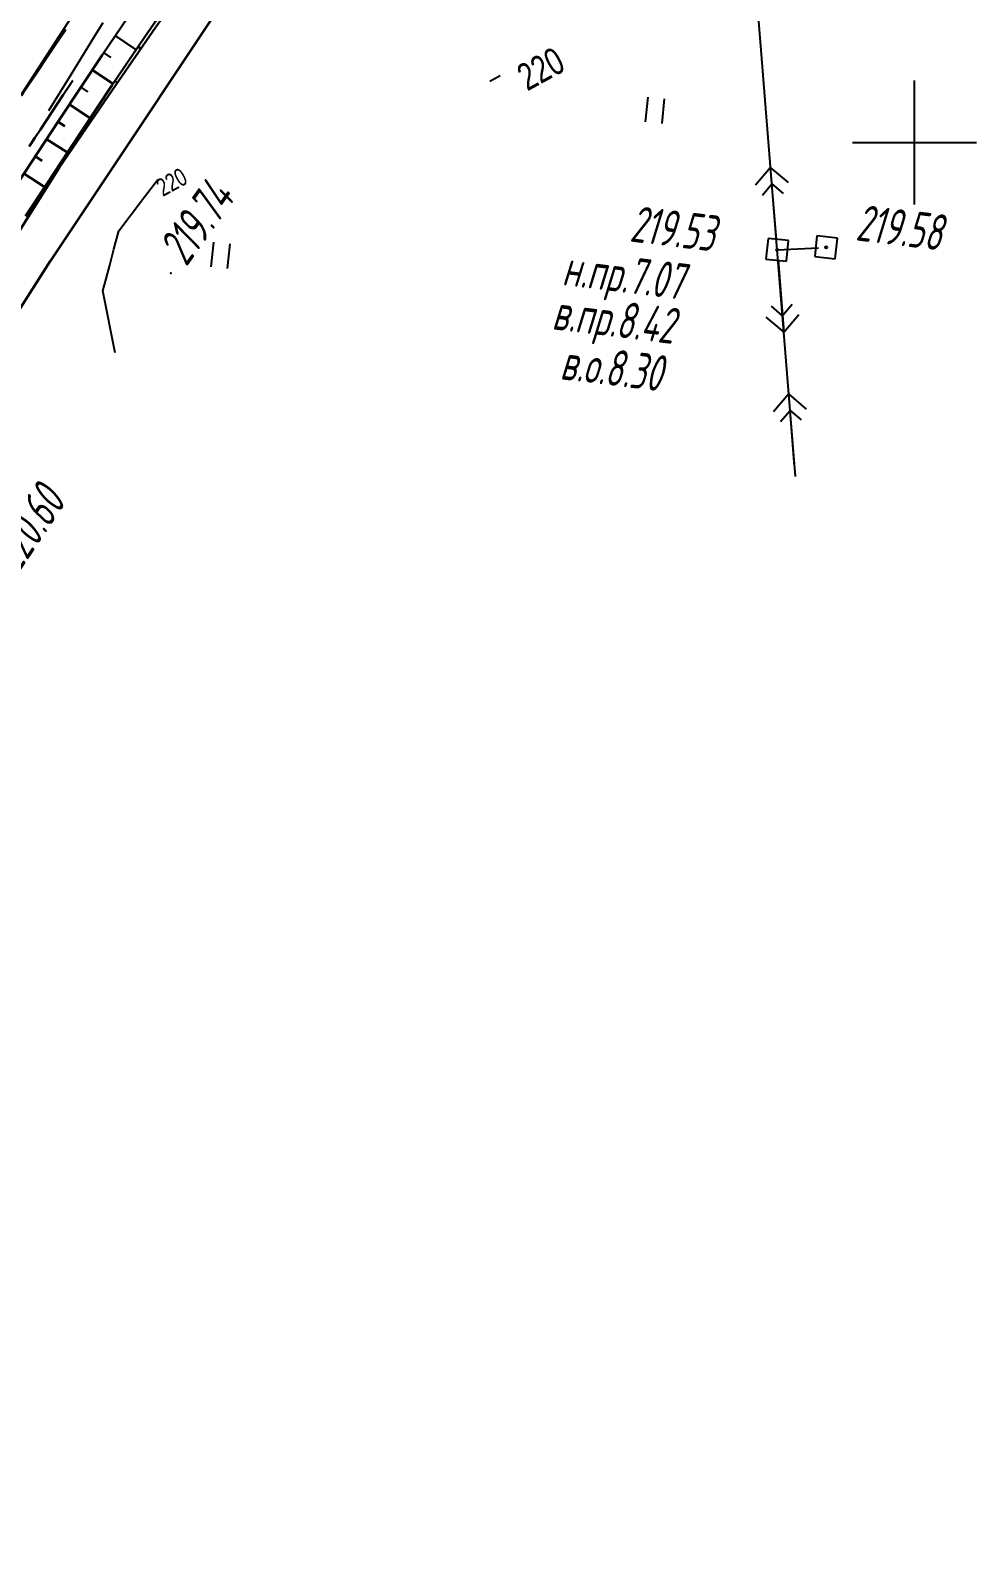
# Model space of a CAD drawing. Header units: millimetres. Extents: x -1799 to 6962, y -1020 to 4121.
# Drawn here: x 3308.9 to 3400.4, y 2142.5 to 2289.5 of the extents above; entities that cross this region are included whole.
import ezdxf

# ---------------------------------------------------------------- set-up
doc = ezdxf.new("R2010")
doc.units = ezdxf.units.MM
doc.linetypes.add('CONTI', pattern=[0])
doc.linetypes.add('STROT', pattern=[1.7, 0.5, -1.2])
for name, color, linetype, lineweight in [('10', 1, 'Continuous', 35), ('КОПИЯ_ОСЬ_13_ОТКОСЫ', 7, 'Continuous', 30), ('ОСЬ_ВЕРХ_ПОКРЫТИЯ_ГРАНИЦЫ_ПОЛОС', 7, 'Continuous', 30), ('ОСЬ_ВЕРХ_ПОКРЫТИЯ_ОСЬ', 1, 'Continuous', 30)]:
    doc.layers.add(name, color=color, linetype=linetype, lineweight=lineweight)
for name, color, linetype in [('GOR_BDEFAULT', 212, 'CONTI'), ('NAD_MDEFAULT', 7, 'CONTI'), ('PI_OTDEFAULT', 172, 'CONTI'), ('PI_TTDEFAULT', 5, 'CONTI'), ('SETKR', 2, 'CONTI'), ('SIT_LDEFAULT', 7, 'CONTI'), ('USLZNDEFAULT', 7, 'CONTI'), ('ZAPSKDEFAULT', 7, 'CONTI'), ('КОПИЯ_ОСЬ_ТАНГЕНСЫ', 1, 'Continuous'), ('ОСЬ_ВЕРХ_ПОКРЫТИЯ_ОТКОСЫ', 7, 'Continuous'), ('ОСЬ_ВЕРХ_ПОКРЫТИЯ_ТАНГЕНСЫ', 1, 'Continuous'), ('разметка', 7, 'Continuous')]:
    doc.layers.add(name, color=color, linetype=linetype)
doc.styles.add('eskd', font='spds.shx', dxfattribs={"width": 1.2, "oblique": 15})
doc.styles.add('SHRFT', font='TXT', dxfattribs={"width": 3.5})

# ---------------------------------------------------------------- blocks, each defined once
blk = doc.blocks.new('BL_333')
at = {"color": 0}
for p, q in [((0, -6), (0, 6)), ((-6, 0), (6, 0))]:
    blk.add_line(p, q, dxfattribs=at)
blk = doc.blocks.new('BL_2011')
at = {"color": 0}
for p, q in [((0, 0), (0, 2.4)), ((1.6, 0), (1.6, 2.4))]:
    blk.add_line(p, q, dxfattribs=at)
blk = doc.blocks.new('BL_27')
at = {"color": 0}
for p, q in [((1, 1), (-1, 1)), ((-1, 1), (-1, -1)), ((1, -1), (1, 1)), ((-1, -1), (1, -1))]:
    blk.add_line(p, q, dxfattribs=at)
blk.add_circle((0, 0), 0.1, dxfattribs=at)

msp = doc.modelspace()

# ---------------------------------------------------------------- linework, layer by layer
at = {"layer": '10'}
msp.add_lwpolyline([(3331.82, 2298.79), (3310.8, 2267.17), (3292.23, 2238.01), (3274.06, 2214.67), (3253.78, 2197.35)], dxfattribs=at)
at = {"layer": 'GOR_BDEFAULT', "color": 212, "elevation": 220, "flags": 128}
for points in [[(3353.31, 2284.59), (3354.28, 2285.12)], [(3317.08, 2258.32), (3315.89, 2264.31), (3316.2, 2265.46), (3316.55, 2266.79), (3316.96, 2268.33), (3317.42, 2270.11), (3318.62, 2271.68), (3319.91, 2273.39), (3321.19, 2275.06)]]:
    msp.add_lwpolyline(points, dxfattribs=at)
at = {"layer": 'PI_TTDEFAULT', "color": 5}
for p in [(3381.08, 2268.27, 219.53), (3385.8, 2268.51, 219.58), (3322.44, 2266.01, 219.74)]:
    msp.add_point(p, dxfattribs=at)
at = {"layer": 'SIT_LDEFAULT', "color": 7}
for p, q in [((3381.08, 2268.27), (3375.88, 2333.17)), ((3315.01, 2288.81), (3315.9, 2290.24)), ((3312.82, 2285.23), (3315.01, 2288.81)), ((3310.66, 2281.73), (3312.81, 2285.23)), ((3380.44, 2276.24), (3378.97, 2274.52)), ((3381, 2269.27), (3380.44, 2276.24)), ((3382.16, 2274.78), (3380.44, 2276.24)), ((3379.65, 2273.57), (3380.57, 2274.65)), ((3380.57, 2274.65), (3381.65, 2273.73)), ((3381.08, 2268.27), (3385.07, 2268.47)), ((3382.83, 2246.36), (3381.08, 2268.27)), ((3381.16, 2267.27), (3381.72, 2260.3)), ((3381.59, 2261.89), (3380.51, 2262.81)), ((3382.51, 2262.97), (3381.59, 2261.89)), ((3379.99, 2261.76), (3381.72, 2260.3)), ((3381.72, 2260.3), (3383.18, 2262.02)), ((3382.19, 2254.33), (3380.73, 2252.61)), ((3382.75, 2247.36), (3382.19, 2254.33)), ((3383.92, 2252.87), (3382.19, 2254.33)), ((3381.4, 2251.66), (3382.32, 2252.74)), ((3382.32, 2252.74), (3383.4, 2251.82))]:
    msp.add_line(p, q, dxfattribs=at)
at = {"layer": 'КОПИЯ_ОСЬ_13_ОТКОСЫ'}
for points in [[(3308.42, 2271.52), (3310.49, 2274.69), (3312.58, 2277.86), (3316.76, 2284.16), (3319.94, 2288.86), (3323.12, 2293.5)], [(3308.42, 2271.52), (3310.49, 2274.69), (3312.58, 2277.86), (3316.76, 2284.16), (3319.94, 2288.86), (3323.12, 2293.5)], [(3306.42, 2272.82), (3311.62, 2280.77), (3315.82, 2287.08), (3319.01, 2291.79)], [(3306.6, 2268.17), (3311.67, 2276.19), (3316.46, 2283.23), (3319.68, 2287.89), (3320.75, 2289.44), (3321.84, 2290.98)], [(3317.1, 2288.97), (3319.1, 2287.62)], [(3320.7, 2289.37), (3320.62, 2289.43)], [(3319.56, 2287.73), (3319.3, 2287.91)], [(3315.98, 2287.32), (3316.64, 2286.87)], [(3318.42, 2286.08), (3318.35, 2286.13)], [(3314.87, 2285.65), (3316.87, 2284.32)], [(3317.29, 2284.43), (3317.06, 2284.59)], [(3313.76, 2283.99), (3314.43, 2283.54)], [(3312.65, 2282.32), (3314.66, 2280.99)], [(3316.15, 2282.79), (3316.09, 2282.83)], [(3311.55, 2280.66), (3312.21, 2280.22)], [(3315.03, 2281.13), (3314.84, 2281.26)], [(3310.45, 2278.98), (3312.45, 2277.67)], [(3313.91, 2279.48), (3313.85, 2279.51)], [(3309.36, 2277.31), (3310.02, 2276.87)], [(3312.78, 2277.82), (3312.62, 2277.93)], [(3308.26, 2275.64), (3310.26, 2274.33)], [(3311.66, 2276.17), (3311.6, 2276.2)], [(3310.59, 2274.48), (3310.42, 2274.59)], [(3309.52, 2272.79), (3309.45, 2272.83)]]:
    msp.add_lwpolyline(points, dxfattribs=at)
at = {"layer": 'КОПИЯ_ОСЬ_ТАНГЕНСЫ'}
msp.add_line((3250.98, 2195.59), (3326.61, 2311.94), dxfattribs=at)
at = {"layer": 'ОСЬ_ВЕРХ_ПОКРЫТИЯ_ГРАНИЦЫ_ПОЛОС'}
msp.add_lwpolyline([(3308.77, 2278.26), (3309.32, 2279.09), (3309.87, 2279.92), (3310.41, 2280.75), (3310.96, 2281.58), (3311.51, 2282.42), (3312.06, 2283.25), (3312.61, 2284.08), (3312.98, 2284.64)], dxfattribs=at)
at = {"layer": 'ОСЬ_ВЕРХ_ПОКРЫТИЯ_ОСЬ'}
msp.add_lwpolyline([(3308.48, 2283.88), (3310.11, 2286.33), (3311.21, 2287.96), (3312.3, 2289.58)], dxfattribs=at)
at = {"layer": 'ОСЬ_ВЕРХ_ПОКРЫТИЯ_ОТКОСЫ'}
msp.add_lwpolyline([(3306.42, 2272.82), (3311.62, 2280.77), (3313.82, 2284.08)], dxfattribs=at)
at = {"layer": 'ОСЬ_ВЕРХ_ПОКРЫТИЯ_ТАНГЕНСЫ'}
msp.add_line((3250.98, 2195.59), (3326.61, 2311.94), dxfattribs=at)
at = {"layer": 'разметка', "linetype": 'STROT', "lineweight": 30, "ltscale": 7}
msp.add_lwpolyline([(2295.13, 2195.85), (2426.21, 2190.48, -0.036618), (2731.39, 2155.5, 0.03316), (2816.77, 2142.92, 0.072993), (2903.54, 2150.91, 0.020856), (2952.53, 2165.72, -0.020825), (3001.52, 2180.54, -0.014356), (3018.37, 2184.1, -0.037499), (3107.99, 2191.29), (3173.19, 2193.25, 0.062532), (3222.73, 2198.89, 0.116616), (3262.84, 2221.45, 0.062555), (3293.4, 2260.85, -0.012407), (3323.52, 2305.66, -0.012892), (3339.17, 2326.15, -0.000817), (3360.09, 2351.05, 0.01158), (3380.45, 2376.38, 0.05392), (3395.92, 2404.68, 0.05392)], format="xyb", dxfattribs=at)

# ---------------------------------------------------------------- block references
at = {"layer": 'SETKR', "color": 82}
msp.add_blockref('BL_333', (3394.35, 2278.64), dxfattribs=at)
at = {"layer": 'USLZNDEFAULT', "color": 7, "rotation": 354.0000000000001}
for p in [(3381.08, 2268.27), (3385.8, 2268.51)]:
    msp.add_blockref('BL_27', p, dxfattribs=at)
at = {"layer": 'ZAPSKDEFAULT', "color": 7, "rotation": 354.0000000000001}
for p in [(3368.35, 2280.64), (3326.35, 2266.64)]:
    msp.add_blockref('BL_2011', p, dxfattribs=at)

# ---------------------------------------------------------------- texts
at = {"layer": 'GOR_BDEFAULT', "color": 212, "style": 'SHRFT', "width": 0.75}
for height, rotation, p in [(2.625, 28.7527, (3356.92, 2283.58, 220)), (1.722, 28.809, (3321.69, 2273.38, 220))]:
    msp.add_text('220', height=height, rotation=rotation, dxfattribs=at).set_placement(p)
at = {"layer": 'NAD_MDEFAULT', "color": 7, "style": 'eskd', "oblique": 10, "width": 0.8}
for s, p in [('н.пр.7.07', (3360.22, 2264.87)), ('в.пр.8.42', (3359.24, 2260.6)), ('в.о.8.30', (3360.02, 2255.77))]:
    msp.add_text(s, height=3.5, rotation=353, dxfattribs=at).set_placement(p)
at = {"layer": 'PI_OTDEFAULT', "color": 172, "style": 'eskd', "oblique": 10, "width": 0.8}
for s, rotation, p in [('219.74', 54.3868, (3323.95, 2266.56)), ('219.53', 353, (3366.75, 2269.09)), ('219.58', 353, (3388.59, 2269.2)), ('220.60', 56, (3307.68, 2236.9))]:
    msp.add_text(s, height=3.5, rotation=rotation, dxfattribs=at).set_placement(p)

doc.saveas('drawing.dxf')
